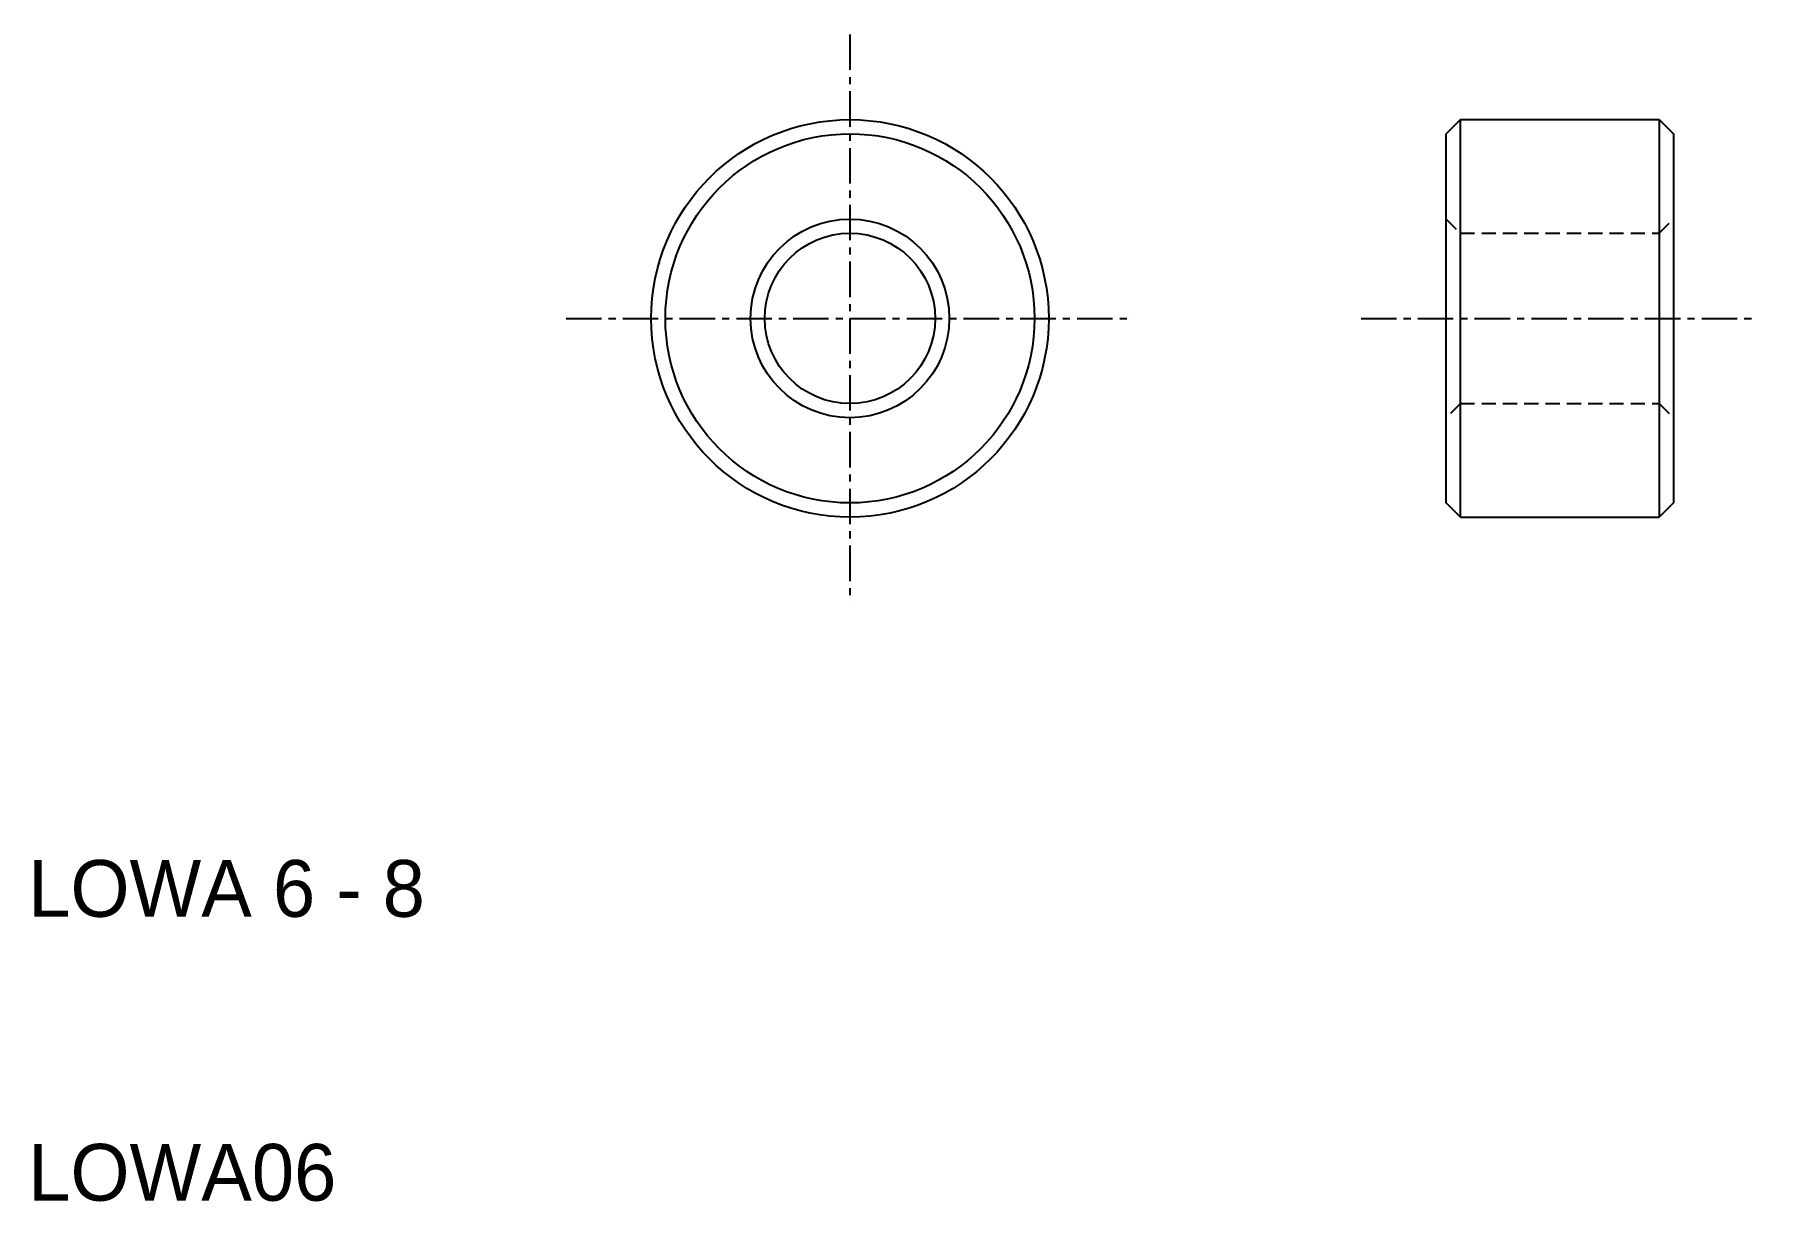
# Model space of a CAD drawing. Extents: x 10.2 to 70.9, y 10 to 51.1.
import ezdxf

# ---------------------------------------------------------------- set-up
doc = ezdxf.new("R2010")
doc.units = 0
doc.linetypes.add('CENTER', pattern=[2, 1.25, -0.25, 0.25, -0.25])
doc.linetypes.add('DASHED', pattern=[0.75, 0.5, -0.25])
doc.layers.get('0').update_dxf_attribs({"linetype": 'CONTINUOUS'})
doc.layers.add('CENTER', color=1, linetype='CENTER')

msp = doc.modelspace()

# ---------------------------------------------------------------- linework, layer by layer
at = {"color": 7, "linetype": 'CONTINUOUS'}
for p, q in [((60.441, 48.078), (59.941, 47.578)), ((60.441, 48.078), (67.441, 48.078)), ((60.441, 34.078), (60.441, 48.078)), ((67.441, 48.078), (67.441, 34.078)), ((67.441, 48.078), (67.941, 47.578)), ((59.941, 34.578), (59.941, 47.578)), ((67.941, 47.578), (67.941, 34.578)), ((60.441, 34.078), (59.941, 34.578)), ((60.441, 34.078), (67.441, 34.078)), ((67.941, 34.578), (67.441, 34.078))]:
    msp.add_line(p, q, dxfattribs=at)
at = {"color": 3, "linetype": 'DASHED'}
for p, q in [((59.941, 44.578), (60.441, 44.078)), ((67.441, 44.078), (67.941, 44.578)), ((60.441, 44.078), (67.441, 44.078)), ((60.441, 38.078), (59.941, 37.578)), ((60.441, 38.078), (67.441, 38.078)), ((67.441, 38.078), (67.941, 37.578))]:
    msp.add_line(p, q, dxfattribs=at)
at = {"color": 7, "linetype": 'CONTINUOUS'}
for radius in [7, 6.5, 3.5, 3]:
    msp.add_circle((38.941, 41.078), radius, dxfattribs=at)
at = {"layer": 'CENTER', "color": 1, "linetype": 'CENTER'}
for p, q in [((38.941, 51.078), (38.941, 31.078)), ((28.941, 41.078), (48.941, 41.078)), ((56.941, 41.078), (70.941, 41.078))]:
    msp.add_line(p, q, dxfattribs=at)

# ---------------------------------------------------------------- texts
at = {"color": 7, "linetype": 'CONTINUOUS'}
for s, p in [('LOWA 6 - 8', (10, 20)), ('LOWA06', (10, 10))]:
    msp.add_text(s, height=2, dxfattribs=at).set_placement(p)

doc.saveas('drawing.dxf')
